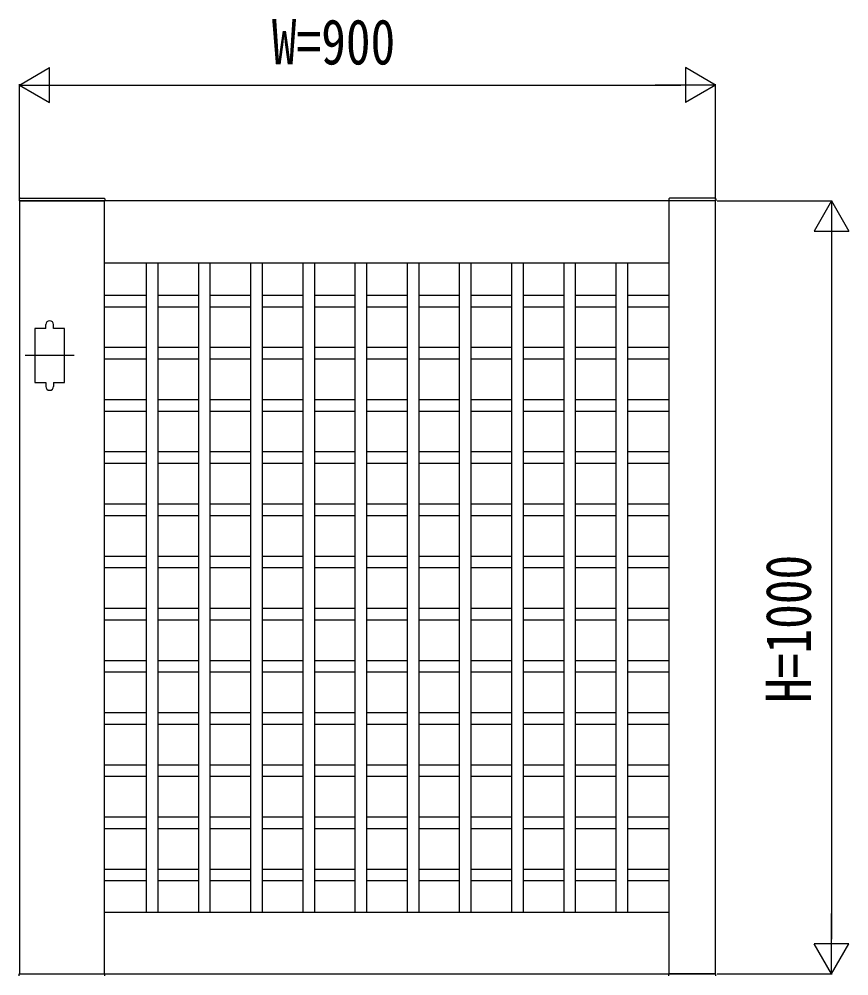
# Model space of a CAD drawing. Units: millimetres, scale not verified. Extents: x -8410 to 8410, y -5940 to 5940.
# Drawn here: x 1790 to 2863, y 2447 to 3685 of the extents above; entities that cross this region are included whole.
import ezdxf
from ezdxf.enums import TextEntityAlignment as Align

# ---------------------------------------------------------------- set-up
doc = ezdxf.new("R2010")
doc.units = ezdxf.units.MM
doc.header["$LTSCALE"] = 30
for name, color, linetype in [('0-2_YKK_11', 7, 'Continuous'), ('0-3_YKK_11E', 7, 'Continuous'), ('0-4_YKK_A1', 4, 'Continuous'), ('0-5_YKK_D', 6, 'Continuous')]:
    doc.layers.add(name, color=color, linetype=linetype)
doc.styles.add('ＭＳ ゴシック', font='')
doc.styles.get('ＭＳ ゴシック').set_extended_font_data('MS Gothic')

msp = doc.modelspace()

# ---------------------------------------------------------------- linework, layer by layer
at = {"layer": '0-2_YKK_11'}
for p, q in [((1900.04, 2450), (1900.04, 3450)), ((2630.04, 2450), (2630.04, 3450)), ((1900.04, 3370), (2630.04, 3370)), ((1900.04, 2530), (2630.04, 2530))]:
    msp.add_line(p, q, dxfattribs=at)
msp.add_lwpolyline([(1790.04, 3450), (1790.04, 2450), (2690.04, 2450), (2690.04, 3450)], close=True, dxfattribs=at)
at = {"layer": '0-3_YKK_11E'}
for p, q in [((1953.79, 3370), (1953.79, 2530)), ((1968.79, 3370), (1968.79, 2530)), ((2021.29, 3370), (2021.29, 2530)), ((2036.29, 3370), (2036.29, 2530)), ((2088.79, 3370), (2088.79, 2530)), ((2103.79, 3370), (2103.79, 2530)), ((2156.29, 3370), (2156.29, 2530)), ((2171.29, 3370), (2171.29, 2530)), ((2223.79, 3370), (2223.79, 2530)), ((2238.79, 3370), (2238.79, 2530)), ((2291.29, 3370), (2291.29, 2530)), ((2306.29, 3370), (2306.29, 2530)), ((2358.79, 3370), (2358.79, 2530)), ((2373.79, 3370), (2373.79, 2530)), ((2426.29, 3370), (2426.29, 2530)), ((2441.29, 3370), (2441.29, 2530)), ((2493.79, 3370), (2493.79, 2530)), ((2508.79, 3370), (2508.79, 2530)), ((2561.29, 3370), (2561.29, 2530)), ((2576.29, 3370), (2576.29, 2530)), ((1900.04, 3328.15), (1953.79, 3328.15)), ((1968.79, 3328.15), (2021.29, 3328.15)), ((2036.29, 3328.15), (2088.79, 3328.15)), ((2103.79, 3328.15), (2156.29, 3328.15)), ((2171.29, 3328.15), (2223.79, 3328.15)), ((2238.79, 3328.15), (2291.29, 3328.15)), ((2306.29, 3328.15), (2358.79, 3328.15)), ((2373.79, 3328.15), (2426.29, 3328.15)), ((2441.29, 3328.15), (2493.79, 3328.15)), ((2508.79, 3328.15), (2561.29, 3328.15)), ((2576.29, 3328.15), (2630.04, 3328.15)), ((1900.04, 3313.15), (1953.79, 3313.15)), ((1968.79, 3313.15), (2021.29, 3313.15)), ((2036.29, 3313.15), (2088.79, 3313.15)), ((2103.79, 3313.15), (2156.29, 3313.15)), ((2171.29, 3313.15), (2223.79, 3313.15)), ((2238.79, 3313.15), (2291.29, 3313.15)), ((2306.29, 3313.15), (2358.79, 3313.15)), ((2373.79, 3313.15), (2426.29, 3313.15)), ((2441.29, 3313.15), (2493.79, 3313.15)), ((2508.79, 3313.15), (2561.29, 3313.15)), ((2576.29, 3313.15), (2630.04, 3313.15)), ((1900.04, 3260.65), (1953.79, 3260.65)), ((1968.79, 3260.65), (2021.29, 3260.65)), ((2036.29, 3260.65), (2088.79, 3260.65)), ((2103.79, 3260.65), (2156.29, 3260.65)), ((2171.29, 3260.65), (2223.79, 3260.65)), ((2238.79, 3260.65), (2291.29, 3260.65)), ((2306.29, 3260.65), (2358.79, 3260.65)), ((2373.79, 3260.65), (2426.29, 3260.65)), ((2441.29, 3260.65), (2493.79, 3260.65)), ((2508.79, 3260.65), (2561.29, 3260.65)), ((2576.29, 3260.65), (2630.04, 3260.65)), ((1900.04, 3245.65), (1953.79, 3245.65)), ((1968.79, 3245.65), (2021.29, 3245.65)), ((2036.29, 3245.65), (2088.79, 3245.65)), ((2103.79, 3245.65), (2156.29, 3245.65)), ((2171.29, 3245.65), (2223.79, 3245.65)), ((2238.79, 3245.65), (2291.29, 3245.65)), ((2306.29, 3245.65), (2358.79, 3245.65)), ((2373.79, 3245.65), (2426.29, 3245.65)), ((2441.29, 3245.65), (2493.79, 3245.65)), ((2508.79, 3245.65), (2561.29, 3245.65)), ((2576.29, 3245.65), (2630.04, 3245.65)), ((1900.04, 3193.15), (1953.79, 3193.15)), ((1968.79, 3193.15), (2021.29, 3193.15)), ((2036.29, 3193.15), (2088.79, 3193.15)), ((2103.79, 3193.15), (2156.29, 3193.15)), ((2171.29, 3193.15), (2223.79, 3193.15)), ((2238.79, 3193.15), (2291.29, 3193.15)), ((2306.29, 3193.15), (2358.79, 3193.15)), ((2373.79, 3193.15), (2426.29, 3193.15)), ((2441.29, 3193.15), (2493.79, 3193.15)), ((2508.79, 3193.15), (2561.29, 3193.15)), ((2576.29, 3193.15), (2630.04, 3193.15)), ((1900.04, 3178.15), (1953.79, 3178.15)), ((1968.79, 3178.15), (2021.29, 3178.15)), ((2036.29, 3178.15), (2088.79, 3178.15)), ((2103.79, 3178.15), (2156.29, 3178.15)), ((2171.29, 3178.15), (2223.79, 3178.15)), ((2238.79, 3178.15), (2291.29, 3178.15)), ((2306.29, 3178.15), (2358.79, 3178.15)), ((2373.79, 3178.15), (2426.29, 3178.15)), ((2441.29, 3178.15), (2493.79, 3178.15)), ((2508.79, 3178.15), (2561.29, 3178.15)), ((2576.29, 3178.15), (2630.04, 3178.15)), ((1900.04, 3125.65), (1953.79, 3125.65)), ((1968.79, 3125.65), (2021.29, 3125.65)), ((2036.29, 3125.65), (2088.79, 3125.65)), ((2103.79, 3125.65), (2156.29, 3125.65)), ((2171.29, 3125.65), (2223.79, 3125.65)), ((2238.79, 3125.65), (2291.29, 3125.65)), ((2306.29, 3125.65), (2358.79, 3125.65)), ((2373.79, 3125.65), (2426.29, 3125.65)), ((2441.29, 3125.65), (2493.79, 3125.65)), ((2508.79, 3125.65), (2561.29, 3125.65)), ((2576.29, 3125.65), (2630.04, 3125.65)), ((1900.04, 3110.65), (1953.79, 3110.65)), ((1968.79, 3110.65), (2021.29, 3110.65)), ((2036.29, 3110.65), (2088.79, 3110.65)), ((2103.79, 3110.65), (2156.29, 3110.65)), ((2171.29, 3110.65), (2223.79, 3110.65)), ((2238.79, 3110.65), (2291.29, 3110.65)), ((2306.29, 3110.65), (2358.79, 3110.65)), ((2373.79, 3110.65), (2426.29, 3110.65)), ((2441.29, 3110.65), (2493.79, 3110.65)), ((2508.79, 3110.65), (2561.29, 3110.65)), ((2576.29, 3110.65), (2630.04, 3110.65)), ((1900.04, 3058.15), (1953.79, 3058.15)), ((1968.79, 3058.15), (2021.29, 3058.15)), ((2036.29, 3058.15), (2088.79, 3058.15)), ((2103.79, 3058.15), (2156.29, 3058.15)), ((2171.29, 3058.15), (2223.79, 3058.15)), ((2238.79, 3058.15), (2291.29, 3058.15)), ((2306.29, 3058.15), (2358.79, 3058.15)), ((2373.79, 3058.15), (2426.29, 3058.15)), ((2441.29, 3058.15), (2493.79, 3058.15)), ((2508.79, 3058.15), (2561.29, 3058.15)), ((2576.29, 3058.15), (2630.04, 3058.15)), ((1900.04, 3043.15), (1953.79, 3043.15)), ((1968.79, 3043.15), (2021.29, 3043.15)), ((2036.29, 3043.15), (2088.79, 3043.15)), ((2103.79, 3043.15), (2156.29, 3043.15)), ((2171.29, 3043.15), (2223.79, 3043.15)), ((2238.79, 3043.15), (2291.29, 3043.15)), ((2306.29, 3043.15), (2358.79, 3043.15)), ((2373.79, 3043.15), (2426.29, 3043.15)), ((2441.29, 3043.15), (2493.79, 3043.15)), ((2508.79, 3043.15), (2561.29, 3043.15)), ((2576.29, 3043.15), (2630.04, 3043.15)), ((1900.04, 2990.65), (1953.79, 2990.65)), ((1968.79, 2990.65), (2021.29, 2990.65)), ((2036.29, 2990.65), (2088.79, 2990.65)), ((2103.79, 2990.65), (2156.29, 2990.65)), ((2171.29, 2990.65), (2223.79, 2990.65)), ((2238.79, 2990.65), (2291.29, 2990.65)), ((2306.29, 2990.65), (2358.79, 2990.65)), ((2373.79, 2990.65), (2426.29, 2990.65)), ((2441.29, 2990.65), (2493.79, 2990.65)), ((2508.79, 2990.65), (2561.29, 2990.65)), ((2576.29, 2990.65), (2630.04, 2990.65)), ((1900.04, 2975.65), (1953.79, 2975.65)), ((1968.79, 2975.65), (2021.29, 2975.65)), ((2036.29, 2975.65), (2088.79, 2975.65)), ((2103.79, 2975.65), (2156.29, 2975.65)), ((2171.29, 2975.65), (2223.79, 2975.65)), ((2238.79, 2975.65), (2291.29, 2975.65)), ((2306.29, 2975.65), (2358.79, 2975.65)), ((2373.79, 2975.65), (2426.29, 2975.65)), ((2441.29, 2975.65), (2493.79, 2975.65)), ((2508.79, 2975.65), (2561.29, 2975.65)), ((2576.29, 2975.65), (2630.04, 2975.65)), ((1900.04, 2923.15), (1953.79, 2923.15)), ((1968.79, 2923.15), (2021.29, 2923.15)), ((2036.29, 2923.15), (2088.79, 2923.15)), ((2103.79, 2923.15), (2156.29, 2923.15)), ((2171.29, 2923.15), (2223.79, 2923.15)), ((2238.79, 2923.15), (2291.29, 2923.15)), ((2306.29, 2923.15), (2358.79, 2923.15)), ((2373.79, 2923.15), (2426.29, 2923.15)), ((2441.29, 2923.15), (2493.79, 2923.15)), ((2508.79, 2923.15), (2561.29, 2923.15)), ((2576.29, 2923.15), (2630.04, 2923.15)), ((1900.04, 2908.15), (1953.79, 2908.15)), ((1968.79, 2908.15), (2021.29, 2908.15)), ((2036.29, 2908.15), (2088.79, 2908.15)), ((2103.79, 2908.15), (2156.29, 2908.15)), ((2171.29, 2908.15), (2223.79, 2908.15)), ((2238.79, 2908.15), (2291.29, 2908.15)), ((2306.29, 2908.15), (2358.79, 2908.15)), ((2373.79, 2908.15), (2426.29, 2908.15)), ((2441.29, 2908.15), (2493.79, 2908.15)), ((2508.79, 2908.15), (2561.29, 2908.15)), ((2576.29, 2908.15), (2630.04, 2908.15)), ((1900.04, 2855.65), (1953.79, 2855.65)), ((1968.79, 2855.65), (2021.29, 2855.65)), ((2036.29, 2855.65), (2088.79, 2855.65)), ((2103.79, 2855.65), (2156.29, 2855.65)), ((2171.29, 2855.65), (2223.79, 2855.65)), ((2238.79, 2855.65), (2291.29, 2855.65)), ((2306.29, 2855.65), (2358.79, 2855.65)), ((2373.79, 2855.65), (2426.29, 2855.65)), ((2441.29, 2855.65), (2493.79, 2855.65)), ((2508.79, 2855.65), (2561.29, 2855.65)), ((2576.29, 2855.65), (2630.04, 2855.65)), ((1900.04, 2840.65), (1953.79, 2840.65)), ((1968.79, 2840.65), (2021.29, 2840.65)), ((2036.29, 2840.65), (2088.79, 2840.65)), ((2103.79, 2840.65), (2156.29, 2840.65)), ((2171.29, 2840.65), (2223.79, 2840.65)), ((2238.79, 2840.65), (2291.29, 2840.65)), ((2306.29, 2840.65), (2358.79, 2840.65)), ((2373.79, 2840.65), (2426.29, 2840.65)), ((2441.29, 2840.65), (2493.79, 2840.65)), ((2508.79, 2840.65), (2561.29, 2840.65)), ((2576.29, 2840.65), (2630.04, 2840.65)), ((1900.04, 2788.15), (1953.79, 2788.15)), ((1968.79, 2788.15), (2021.29, 2788.15)), ((2036.29, 2788.15), (2088.79, 2788.15)), ((2103.79, 2788.15), (2156.29, 2788.15)), ((2171.29, 2788.15), (2223.79, 2788.15)), ((2238.79, 2788.15), (2291.29, 2788.15)), ((2306.29, 2788.15), (2358.79, 2788.15)), ((2373.79, 2788.15), (2426.29, 2788.15)), ((2441.29, 2788.15), (2493.79, 2788.15)), ((2508.79, 2788.15), (2561.29, 2788.15)), ((2576.29, 2788.15), (2630.04, 2788.15)), ((1900.04, 2773.15), (1953.79, 2773.15)), ((1968.79, 2773.15), (2021.29, 2773.15)), ((2036.29, 2773.15), (2088.79, 2773.15)), ((2103.79, 2773.15), (2156.29, 2773.15)), ((2171.29, 2773.15), (2223.79, 2773.15)), ((2238.79, 2773.15), (2291.29, 2773.15)), ((2306.29, 2773.15), (2358.79, 2773.15)), ((2373.79, 2773.15), (2426.29, 2773.15)), ((2441.29, 2773.15), (2493.79, 2773.15)), ((2508.79, 2773.15), (2561.29, 2773.15)), ((2576.29, 2773.15), (2630.04, 2773.15)), ((1900.04, 2720.65), (1953.79, 2720.65)), ((1968.79, 2720.65), (2021.29, 2720.65)), ((2036.29, 2720.65), (2088.79, 2720.65)), ((2103.79, 2720.65), (2156.29, 2720.65)), ((2171.29, 2720.65), (2223.79, 2720.65)), ((2238.79, 2720.65), (2291.29, 2720.65)), ((2306.29, 2720.65), (2358.79, 2720.65)), ((2373.79, 2720.65), (2426.29, 2720.65)), ((2441.29, 2720.65), (2493.79, 2720.65)), ((2508.79, 2720.65), (2561.29, 2720.65)), ((2576.29, 2720.65), (2630.04, 2720.65)), ((1900.04, 2705.65), (1953.79, 2705.65)), ((1968.79, 2705.65), (2021.29, 2705.65)), ((2036.29, 2705.65), (2088.79, 2705.65)), ((2103.79, 2705.65), (2156.29, 2705.65)), ((2171.29, 2705.65), (2223.79, 2705.65)), ((2238.79, 2705.65), (2291.29, 2705.65)), ((2306.29, 2705.65), (2358.79, 2705.65)), ((2373.79, 2705.65), (2426.29, 2705.65)), ((2441.29, 2705.65), (2493.79, 2705.65)), ((2508.79, 2705.65), (2561.29, 2705.65)), ((2576.29, 2705.65), (2630.04, 2705.65)), ((1900.04, 2653.15), (1953.79, 2653.15)), ((1968.79, 2653.15), (2021.29, 2653.15)), ((2036.29, 2653.15), (2088.79, 2653.15)), ((2103.79, 2653.15), (2156.29, 2653.15)), ((2171.29, 2653.15), (2223.79, 2653.15)), ((2238.79, 2653.15), (2291.29, 2653.15)), ((2306.29, 2653.15), (2358.79, 2653.15)), ((2373.79, 2653.15), (2426.29, 2653.15)), ((2441.29, 2653.15), (2493.79, 2653.15)), ((2508.79, 2653.15), (2561.29, 2653.15)), ((2576.29, 2653.15), (2630.04, 2653.15)), ((1900.04, 2638.15), (1953.79, 2638.15)), ((1968.79, 2638.15), (2021.29, 2638.15)), ((2036.29, 2638.15), (2088.79, 2638.15)), ((2103.79, 2638.15), (2156.29, 2638.15)), ((2171.29, 2638.15), (2223.79, 2638.15)), ((2238.79, 2638.15), (2291.29, 2638.15)), ((2306.29, 2638.15), (2358.79, 2638.15)), ((2373.79, 2638.15), (2426.29, 2638.15)), ((2441.29, 2638.15), (2493.79, 2638.15)), ((2508.79, 2638.15), (2561.29, 2638.15)), ((2576.29, 2638.15), (2630.04, 2638.15)), ((1900.04, 2585.65), (1953.79, 2585.65)), ((1968.79, 2585.65), (2021.29, 2585.65)), ((2036.29, 2585.65), (2088.79, 2585.65)), ((2103.79, 2585.65), (2156.29, 2585.65)), ((2171.29, 2585.65), (2223.79, 2585.65)), ((2238.79, 2585.65), (2291.29, 2585.65)), ((2306.29, 2585.65), (2358.79, 2585.65)), ((2373.79, 2585.65), (2426.29, 2585.65)), ((2441.29, 2585.65), (2493.79, 2585.65)), ((2508.79, 2585.65), (2561.29, 2585.65)), ((2576.29, 2585.65), (2630.04, 2585.65)), ((1900.04, 2570.65), (1953.79, 2570.65)), ((1968.79, 2570.65), (2021.29, 2570.65)), ((2036.29, 2570.65), (2088.79, 2570.65)), ((2103.79, 2570.65), (2156.29, 2570.65)), ((2171.29, 2570.65), (2223.79, 2570.65)), ((2238.79, 2570.65), (2291.29, 2570.65)), ((2306.29, 2570.65), (2358.79, 2570.65)), ((2373.79, 2570.65), (2426.29, 2570.65)), ((2441.29, 2570.65), (2493.79, 2570.65)), ((2508.79, 2570.65), (2561.29, 2570.65)), ((2576.29, 2570.65), (2630.04, 2570.65))]:
    msp.add_line(p, q, dxfattribs=at)
at = {"layer": '0-4_YKK_A1'}
for p, q in [((1790.67, 3453.5), (1899.41, 3453.5)), ((2689.41, 3453.5), (2630.67, 3453.5)), ((1789.67, 3452.55), (1789.54, 3450)), ((1789.54, 3450), (1900.54, 3450)), ((1900.41, 3452.55), (1900.54, 3450)), ((2629.67, 3452.55), (2629.54, 3450)), ((2690.54, 3450), (2629.54, 3450)), ((2690.41, 3452.55), (2690.54, 3450)), ((1824.04, 3285), (1824.04, 3290)), ((1834.04, 3285), (1834.04, 3290)), ((1860.54, 3250), (1797.54, 3250)), ((1824.04, 3215), (1824.04, 3210)), ((1834.04, 3215), (1834.04, 3210)), ((1789.54, 2450), (1900.54, 2450)), ((1789.67, 2447.45), (1789.54, 2450)), ((1900.41, 2447.45), (1900.54, 2450)), ((2690.54, 2450), (2629.54, 2450)), ((2629.67, 2447.45), (2629.54, 2450)), ((2690.41, 2447.45), (2690.54, 2450))]:
    msp.add_line(p, q, dxfattribs=at)
for points in [[(1824.04, 3285), (1810.04, 3285), (1810.04, 3215), (1824.04, 3215)], [(1834.04, 3215), (1848.04, 3215), (1848.04, 3285), (1834.04, 3285)]]:
    msp.add_lwpolyline(points, dxfattribs=at)
for centre, radius, start, end in [((1790.67, 3452.5), 1, 90, 177), ((1899.41, 3452.5), 1, 3, 90), ((2630.67, 3452.5), 1, 90, 177), ((2689.41, 3452.5), 1, 3, 90), ((1829.04, 3290), 5, 0, 180), ((1829.04, 3210), 5, 180, 0)]:
    msp.add_arc(centre, radius, start, end, dxfattribs=at)
at = {"layer": '0-5_YKK_D'}
for p, q in [((1790.04, 3600), (1829.01, 3622.5)), ((1829.01, 3577.5), (1829.01, 3622.5)), ((2690.04, 3600), (2651.07, 3622.5)), ((2651.07, 3622.5), (2651.07, 3577.5)), ((1790.04, 3452), (1790.04, 3601)), ((1790.04, 3600), (1829.01, 3577.5)), ((1790.04, 3600), (1867.98, 3600)), ((1835.04, 3600), (2645.04, 3600)), ((2690.04, 3600), (2612.1, 3600)), ((2690.04, 3600), (2651.07, 3577.5)), ((2690.04, 3452), (2690.04, 3601)), ((2692.04, 3450), (2841.04, 3450)), ((2840.04, 3450), (2817.54, 3411.03)), ((2840.04, 3450), (2862.54, 3411.03)), ((2840.04, 3450), (2840.04, 3372.06)), ((2817.54, 3411.03), (2862.54, 3411.03)), ((2840.04, 3405), (2840.04, 2495)), ((2840.04, 2450), (2840.04, 2527.94)), ((2840.04, 2450), (2817.54, 2488.97)), ((2862.54, 2488.97), (2817.54, 2488.97)), ((2840.04, 2450), (2862.54, 2488.97)), ((2692.04, 2450), (2841.04, 2450))]:
    msp.add_line(p, q, dxfattribs=at)

# ---------------------------------------------------------------- texts
at = {"layer": '0-5_YKK_D', "style": 'ＭＳ ゴシック', "width": 0.8}
msp.add_text('W=900', height=58.65, dxfattribs=at).set_placement((2116.31, 3609), align=Align.BOTTOM_LEFT)
msp.add_text('H=1000', height=58.65, rotation=90, dxfattribs=at).set_placement((2831.04, 2800.67), align=Align.BOTTOM_LEFT)

doc.saveas('drawing.dxf')
